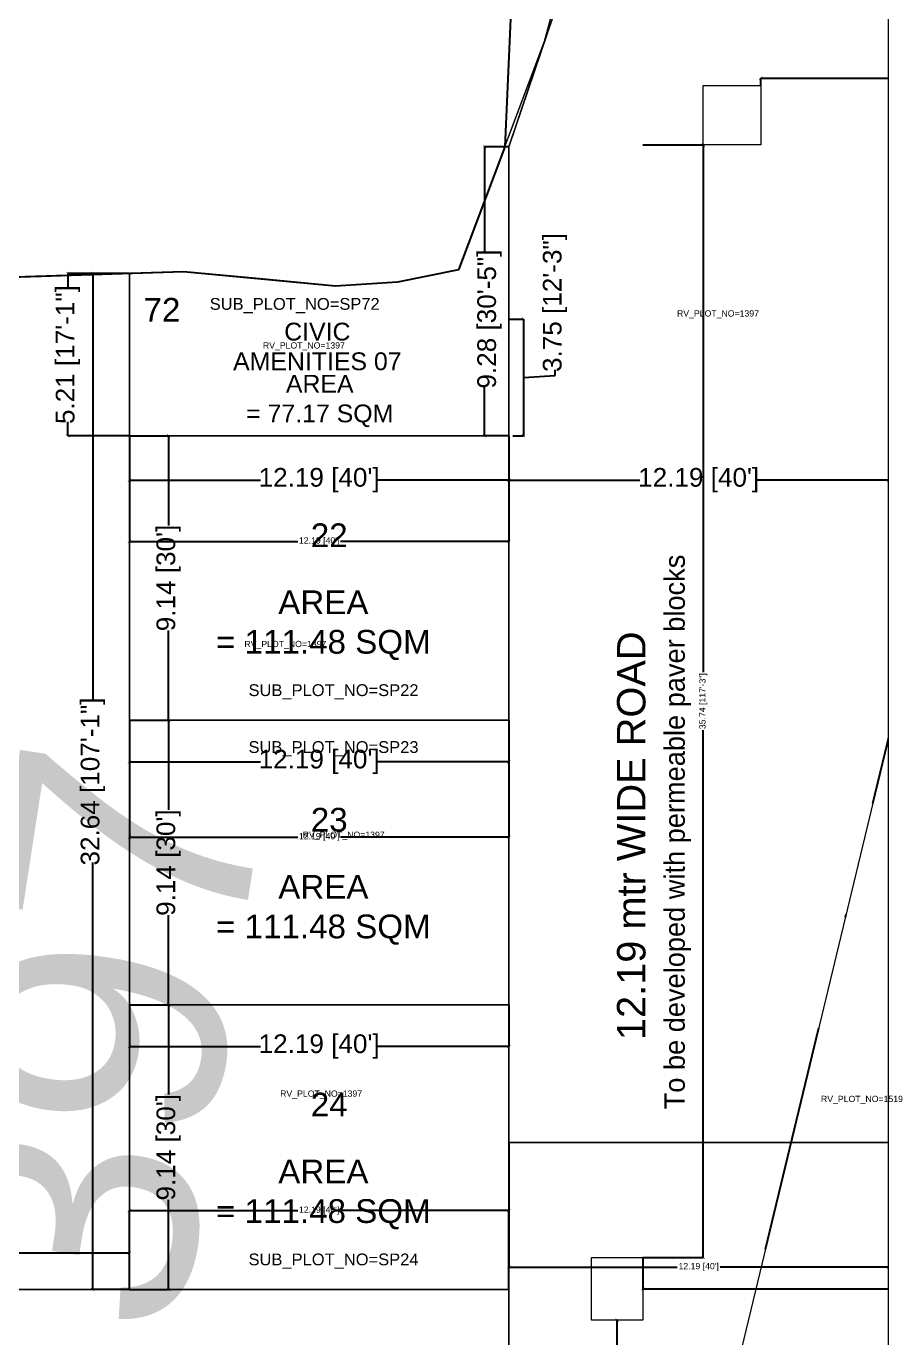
# Model space of a CAD drawing. Header units: metres. Extents: x 205125 to 205418, y -20654 to -20451.
# Drawn here: x 205304.7 to 205332.18, y -20555.09 to -20512.95 of the extents above; entities that cross this region are included whole.
import ezdxf

# ---------------------------------------------------------------- set-up
doc = ezdxf.new("R2010")
doc.units = ezdxf.units.M
doc.header["$MEASUREMENT"] = 0
doc.header["$PDMODE"] = 2
doc.linetypes.add('BORDER2', pattern=[0.875, 0.25, -0.125, 0.25, -0.125, 0, -0.125])
doc.linetypes.add('DASHDOT2', pattern=[0.5, 0.25, -0.125, 0, -0.125])
doc.layers.get('0').update_dxf_attribs({"lineweight": 5})
doc.layers.get('Defpoints').update_dxf_attribs({"lineweight": 5})
for name, color, linetype, lineweight in [('A-0-g', 7, 'Continuous', 5), ('INTERNAL_JUNCTIONS', 7, 'Continuous', 5), ('INTERNAL_ROADS_RESIDENTIAL', 7, 'Continuous', 5), ('LAND_BOUNDARY', 7, 'Continuous', 5), ('Layer1', 7, 'Continuous', 5), ('SUB_PLOT_22', 7, 'Continuous', 5), ('SUB_PLOT_22_RV_PLOT_1', 7, 'Continuous', 5), ('SUB_PLOT_23', 7, 'Continuous', 5), ('SUB_PLOT_23_RV_PLOT_1', 7, 'Continuous', 5), ('SUB_PLOT_24', 7, 'Continuous', 5), ('SUB_PLOT_24_RV_PLOT_1', 7, 'Continuous', 5), ('SUB_PLOT_72', 7, 'Continuous', 5), ('SUB_PLOT_72_RV_PLOT_1', 7, 'Continuous', 5), ('SUB_PLOT_73', 7, 'Continuous', 5), ('SUB_PLOT_73_RV_PLOT_1', 7, 'Continuous', 5), ('SUB_PLOT_78', 7, 'Continuous', 5), ('SUB_PLOT_78_RV_PLOT_1', 7, 'Continuous', 5), ('SUB_PLOT_78_RV_PLOT_2', 7, 'Continuous', 5), ('SUB_PLOT_81', 7, 'Continuous', 5), ('SUB_PLOT_81_RV_PLOT_1', 7, 'Continuous', 5), ('SUB_PLOT_81_RV_PLOT_2', 7, 'Continuous', 5), ('SUB_PLOT_82', 7, 'Continuous', 5), ('SUB_PLOT_82_RV_PLOT_1', 7, 'Continuous', 5)]:
    doc.layers.add(name, color=color, linetype=linetype, lineweight=lineweight)
doc.styles.add('Arial', font='swissl.ttf')
doc.dimstyles.new('meter', dxfattribs={"dimtxt": 0.2, "dimasz": 0.1, "dimexe": 0, "dimexo": 0, "dimgap": 0.09, "dimtad": 0, "dimzin": 0, "dimdsep": 46, "dimtxsty": 'Arial', "dimblk": 'ARCHTICK', "dimcen": 7.09, "dimclrd": 23, "dimclre": 23, "dimclrt": 75, "dimadec": 0, "dimazin": 0, "dimtfac": 1, "dimtofl": 0, "dimtmove": 1, "dimatfit": 3, "dimldrblk": 'OPEN90', "dimfxl": 1, "dimtolj": 1, "dimtzin": 0, "dimarcsym": 0})

# ---------------------------------------------------------------- blocks, each defined once
blk = doc.blocks.new('_ArchTick')
at = {"color": 0, "const_width": 0.15}
blk.add_lwpolyline([(-0.5, -0.5), (0.5, 0.5)], dxfattribs=at)
blk = doc.blocks.new('*D115')
at = {"layer": 'Defpoints', "color": 0, "ltscale": 0.5, "transparency": 16777216}
for p in [(205308.008, -20544.392), (205320.2, -20544.392), (205320.2, -20545.729)]:
    blk.add_point(p, dxfattribs=at)
at = {"layer": 'SUB_PLOT_24', "color": 23, "linetype": 'Continuous', "lineweight": -2, "ltscale": 0.5, "transparency": 16777216}
for p, q in [((205308.008, -20544.392), (205308.008, -20545.729)), ((205320.2, -20544.392), (205320.2, -20545.729)), ((205308.008, -20545.729), (205312.216, -20545.729)), ((205320.2, -20545.729), (205315.993, -20545.729))]:
    blk.add_line(p, q, dxfattribs=at)
at = {"layer": 'SUB_PLOT_24', "color": 23, "lineweight": -2, "ltscale": 0.5, "transparency": 16777216, "xscale": 0.1, "yscale": 0.1, "zscale": 0.1, "rotation": 180}
blk.add_blockref('_ArchTick', (205308.008, -20545.729), dxfattribs=at)
at = {"layer": 'SUB_PLOT_24', "color": 23, "lineweight": -2, "ltscale": 0.5, "transparency": 16777216, "xscale": 0.1, "yscale": 0.1, "zscale": 0.1}
blk.add_blockref('_ArchTick', (205320.2, -20545.729), dxfattribs=at)
at = {"layer": 'SUB_PLOT_24', "color": 75, "ltscale": 0.5, "transparency": 16777216, "insert": (205314.104, -20545.729), "char_height": 0.6, "attachment_point": 5, "style": 'Arial'}
blk.add_mtext("\\A1;12.19 [40']", dxfattribs=at)
blk = doc.blocks.new('_Open90')
at = {"layer": 'A-0-g', "color": 0, "lineweight": -2}
for p, q in [((0, 0), (-1, 0)), ((-0.5, 0.5), (0, 0)), ((0, 0), (-0.5, -0.5))]:
    blk.add_line(p, q, dxfattribs=at)
blk = doc.blocks.new('*D116')
at = {"color": 23, "linetype": 'Continuous', "lineweight": -2, "ltscale": 0.5, "transparency": 16777216}
for p, q in [((205308.008, -20544.392), (205309.27, -20544.392)), ((205309.27, -20544.392), (205309.27, -20547.273)), ((205309.27, -20553.536), (205309.27, -20550.655)), ((205308.008, -20553.536), (205309.27, -20553.536))]:
    blk.add_line(p, q, dxfattribs=at)
at = {"layer": 'Defpoints', "color": 0, "ltscale": 0.5, "transparency": 16777216}
for p in [(205308.008, -20544.392), (205308.008, -20553.536), (205309.27, -20553.536)]:
    blk.add_point(p, dxfattribs=at)
at = {"color": 23, "lineweight": -2, "ltscale": 0.5, "transparency": 16777216, "xscale": 0.1, "yscale": 0.1, "zscale": 0.1}
for p, rotation in [((205309.27, -20544.392), 90), ((205309.27, -20553.536), 270)]:
    blk.add_blockref('_ArchTick', p, dxfattribs=dict(at, rotation=rotation))
at = {"color": 75, "ltscale": 0.5, "transparency": 16777216, "insert": (205309.27, -20548.964), "char_height": 0.6, "attachment_point": 5, "rotation": 90, "style": 'Arial'}
blk.add_mtext("\\A1;9.14 [30']", dxfattribs=at)
blk = doc.blocks.new('*D117')
at = {"layer": 'Defpoints', "color": 0, "ltscale": 0.5, "transparency": 16777216}
for p in [(205308.008, -20535.248), (205320.2, -20535.248), (205320.2, -20536.585)]:
    blk.add_point(p, dxfattribs=at)
at = {"layer": 'SUB_PLOT_23', "color": 23, "linetype": 'Continuous', "lineweight": -2, "ltscale": 0.5, "transparency": 16777216}
for p, q in [((205308.008, -20535.248), (205308.008, -20536.585)), ((205320.2, -20535.248), (205320.2, -20536.585)), ((205308.008, -20536.585), (205312.216, -20536.585)), ((205320.2, -20536.585), (205315.993, -20536.585))]:
    blk.add_line(p, q, dxfattribs=at)
at = {"layer": 'SUB_PLOT_23', "color": 23, "lineweight": -2, "ltscale": 0.5, "transparency": 16777216, "xscale": 0.1, "yscale": 0.1, "zscale": 0.1, "rotation": 180}
blk.add_blockref('_ArchTick', (205308.008, -20536.585), dxfattribs=at)
at = {"layer": 'SUB_PLOT_23', "color": 23, "lineweight": -2, "ltscale": 0.5, "transparency": 16777216, "xscale": 0.1, "yscale": 0.1, "zscale": 0.1}
blk.add_blockref('_ArchTick', (205320.2, -20536.585), dxfattribs=at)
at = {"layer": 'SUB_PLOT_23', "color": 75, "ltscale": 0.5, "transparency": 16777216, "insert": (205314.104, -20536.585), "char_height": 0.6, "attachment_point": 5, "style": 'Arial'}
blk.add_mtext("\\A1;12.19 [40']", dxfattribs=at)
blk = doc.blocks.new('*D118')
at = {"color": 23, "linetype": 'Continuous', "lineweight": -2, "ltscale": 0.5, "transparency": 16777216}
for p, q in [((205308.008, -20535.248), (205309.27, -20535.248)), ((205309.27, -20535.248), (205309.27, -20538.129)), ((205309.27, -20544.392), (205309.27, -20541.511)), ((205308.008, -20544.392), (205309.27, -20544.392))]:
    blk.add_line(p, q, dxfattribs=at)
at = {"layer": 'Defpoints', "color": 0, "ltscale": 0.5, "transparency": 16777216}
for p in [(205308.008, -20535.248), (205308.008, -20544.392), (205309.27, -20544.392)]:
    blk.add_point(p, dxfattribs=at)
at = {"color": 23, "lineweight": -2, "ltscale": 0.5, "transparency": 16777216, "xscale": 0.1, "yscale": 0.1, "zscale": 0.1}
for p, rotation in [((205309.27, -20535.248), 90), ((205309.27, -20544.392), 270)]:
    blk.add_blockref('_ArchTick', p, dxfattribs=dict(at, rotation=rotation))
at = {"color": 75, "ltscale": 0.5, "transparency": 16777216, "insert": (205309.27, -20539.82), "char_height": 0.6, "attachment_point": 5, "rotation": 90, "style": 'Arial'}
blk.add_mtext("\\A1;9.14 [30']", dxfattribs=at)
blk = doc.blocks.new('*D119')
at = {"layer": 'Defpoints', "color": 0, "ltscale": 0.5, "transparency": 16777216}
for p in [(205308.008, -20526.104), (205320.2, -20526.104), (205320.2, -20527.533)]:
    blk.add_point(p, dxfattribs=at)
at = {"layer": 'SUB_PLOT_22', "color": 23, "linetype": 'Continuous', "lineweight": -2, "ltscale": 0.5, "transparency": 16777216}
for p, q in [((205308.008, -20526.104), (205308.008, -20527.533)), ((205320.2, -20526.104), (205320.2, -20527.533)), ((205308.008, -20527.533), (205312.216, -20527.533)), ((205320.2, -20527.533), (205315.993, -20527.533))]:
    blk.add_line(p, q, dxfattribs=at)
at = {"layer": 'SUB_PLOT_22', "color": 23, "lineweight": -2, "ltscale": 0.5, "transparency": 16777216, "xscale": 0.1, "yscale": 0.1, "zscale": 0.1, "rotation": 180}
blk.add_blockref('_ArchTick', (205308.008, -20527.533), dxfattribs=at)
at = {"layer": 'SUB_PLOT_22', "color": 23, "lineweight": -2, "ltscale": 0.5, "transparency": 16777216, "xscale": 0.1, "yscale": 0.1, "zscale": 0.1}
blk.add_blockref('_ArchTick', (205320.2, -20527.533), dxfattribs=at)
at = {"layer": 'SUB_PLOT_22', "color": 75, "ltscale": 0.5, "transparency": 16777216, "insert": (205314.104, -20527.533), "char_height": 0.6, "attachment_point": 5, "style": 'Arial'}
blk.add_mtext("\\A1;12.19 [40']", dxfattribs=at)
blk = doc.blocks.new('*D120')
at = {"color": 23, "linetype": 'Continuous', "lineweight": -2, "ltscale": 0.5, "transparency": 16777216}
for p, q in [((205308.008, -20526.104), (205309.27, -20526.104)), ((205309.27, -20526.104), (205309.27, -20528.985)), ((205309.27, -20535.248), (205309.27, -20532.367)), ((205308.008, -20535.248), (205309.27, -20535.248))]:
    blk.add_line(p, q, dxfattribs=at)
at = {"layer": 'Defpoints', "color": 0, "ltscale": 0.5, "transparency": 16777216}
for p in [(205308.008, -20526.104), (205308.008, -20535.248), (205309.27, -20535.248)]:
    blk.add_point(p, dxfattribs=at)
at = {"color": 23, "lineweight": -2, "ltscale": 0.5, "transparency": 16777216, "xscale": 0.1, "yscale": 0.1, "zscale": 0.1}
for p, rotation in [((205309.27, -20526.104), 90), ((205309.27, -20535.248), 270)]:
    blk.add_blockref('_ArchTick', p, dxfattribs=dict(at, rotation=rotation))
at = {"color": 75, "ltscale": 0.5, "transparency": 16777216, "insert": (205309.27, -20530.676), "char_height": 0.6, "attachment_point": 5, "rotation": 90, "style": 'Arial'}
blk.add_mtext("\\A1;9.14 [30']", dxfattribs=at)
blk = doc.blocks.new('*D138')
at = {"color": 23, "linetype": 'Continuous', "lineweight": -2, "ltscale": 0.5, "transparency": 16777216}
for p, q in [((205274.48, -20553.536), (205274.48, -20552.366)), ((205274.48, -20552.366), (205289.11, -20552.366)), ((205308.008, -20552.366), (205293.379, -20552.366)), ((205308.008, -20553.536), (205308.008, -20552.366))]:
    blk.add_line(p, q, dxfattribs=at)
at = {"layer": 'Defpoints', "color": 0, "ltscale": 0.5, "transparency": 16777216}
for p in [(205308.008, -20552.366), (205274.48, -20553.536), (205308.008, -20553.536)]:
    blk.add_point(p, dxfattribs=at)
at = {"color": 23, "lineweight": -2, "ltscale": 0.5, "transparency": 16777216, "xscale": 0.1, "yscale": 0.1, "zscale": 0.1, "rotation": 180}
blk.add_blockref('_ArchTick', (205274.48, -20552.366), dxfattribs=at)
at = {"color": 23, "lineweight": -2, "ltscale": 0.5, "transparency": 16777216, "xscale": 0.1, "yscale": 0.1, "zscale": 0.1}
blk.add_blockref('_ArchTick', (205308.008, -20552.366), dxfattribs=at)
at = {"color": 75, "ltscale": 0.5, "transparency": 16777216, "insert": (205291.244, -20552.366), "char_height": 0.6, "attachment_point": 5, "style": 'Arial'}
blk.add_mtext("\\A1;33.53 [110']", dxfattribs=at)
blk = doc.blocks.new('*D139')
at = {"color": 23, "linetype": 'Continuous', "lineweight": -2, "ltscale": 0.5, "transparency": 16777216}
for p, q in [((205308.008, -20520.893), (205306.836, -20520.893)), ((205306.836, -20520.893), (205306.836, -20534.61)), ((205306.836, -20553.536), (205306.836, -20539.82)), ((205308.008, -20553.536), (205306.836, -20553.536))]:
    blk.add_line(p, q, dxfattribs=at)
at = {"layer": 'Defpoints', "color": 0, "ltscale": 0.5, "transparency": 16777216}
for p in [(205306.836, -20520.893), (205308.008, -20520.893), (205308.008, -20553.536)]:
    blk.add_point(p, dxfattribs=at)
at = {"color": 23, "lineweight": -2, "ltscale": 0.5, "transparency": 16777216, "xscale": 0.1, "yscale": 0.1, "zscale": 0.1}
for p, rotation in [((205306.836, -20520.893), 90), ((205306.836, -20553.536), 270)]:
    blk.add_blockref('_ArchTick', p, dxfattribs=dict(at, rotation=rotation))
at = {"color": 75, "ltscale": 0.5, "transparency": 16777216, "insert": (205306.836, -20537.215), "char_height": 0.6, "attachment_point": 5, "rotation": 90, "style": 'Arial'}
blk.add_mtext('\\A1;32.64 [107\'-1"]', dxfattribs=at)
blk = doc.blocks.new('*D141')
at = {"layer": 'Defpoints', "color": 0, "ltscale": 0.5, "transparency": 16777216}
for p in [(205308.008, -20520.893), (205306.035, -20526.104), (205308.008, -20526.104)]:
    blk.add_point(p, dxfattribs=at)
at = {"layer": 'SUB_PLOT_72', "color": 23, "linetype": 'Continuous', "lineweight": -2, "ltscale": 0.5, "transparency": 16777216}
for p, q in [((205308.008, -20520.893), (205306.035, -20520.893)), ((205306.035, -20520.893), (205306.035, -20521.339)), ((205306.035, -20526.104), (205306.035, -20525.659)), ((205308.008, -20526.104), (205306.035, -20526.104))]:
    blk.add_line(p, q, dxfattribs=at)
at = {"layer": 'SUB_PLOT_72', "color": 23, "lineweight": -2, "ltscale": 0.5, "transparency": 16777216, "xscale": 0.1, "yscale": 0.1, "zscale": 0.1}
for p, rotation in [((205306.035, -20520.893), 90), ((205306.035, -20526.104), 270)]:
    blk.add_blockref('_ArchTick', p, dxfattribs=dict(at, rotation=rotation))
at = {"layer": 'SUB_PLOT_72', "color": 75, "ltscale": 0.5, "transparency": 16777216, "insert": (205306.035, -20523.499), "char_height": 0.6, "attachment_point": 5, "rotation": 90, "style": 'Arial'}
blk.add_mtext('\\A1;5.21 [17\'-1"]', dxfattribs=at)
blk = doc.blocks.new('*D142')
at = {"color": 23, "linetype": 'Continuous', "lineweight": -2, "ltscale": 0.5, "transparency": 16777216}
for p, q in [((205320.2, -20516.829), (205319.418, -20516.829)), ((205319.418, -20516.829), (205319.418, -20520.197)), ((205319.418, -20526.104), (205319.418, -20524.52)), ((205320.2, -20526.104), (205319.418, -20526.104))]:
    blk.add_line(p, q, dxfattribs=at)
at = {"layer": 'Defpoints', "color": 0, "ltscale": 0.5, "transparency": 16777216}
for p in [(205320.2, -20516.829), (205319.418, -20526.104), (205320.2, -20526.104)]:
    blk.add_point(p, dxfattribs=at)
at = {"color": 23, "lineweight": -2, "ltscale": 0.5, "transparency": 16777216, "xscale": 0.1, "yscale": 0.1, "zscale": 0.1}
for p, rotation in [((205319.418, -20516.829), 90), ((205319.418, -20526.104), 270)]:
    blk.add_blockref('_ArchTick', p, dxfattribs=dict(at, rotation=rotation))
at = {"color": 75, "ltscale": 0.5, "transparency": 16777216, "insert": (205319.575, -20522.359), "char_height": 0.6, "attachment_point": 5, "rotation": 90, "style": 'Arial'}
blk.add_mtext('\\A1;9.28 [30\'-5"]', dxfattribs=at)
blk = doc.blocks.new('*D143')
at = {"color": 23, "linetype": 'Continuous', "lineweight": -2, "ltscale": 0.5, "transparency": 16777216}
for p, q in [((205332.39, -20526.071), (205332.39, -20527.533)), ((205320.2, -20526.773), (205320.2, -20527.533)), ((205320.2, -20527.533), (205324.407, -20527.533)), ((205332.39, -20527.533), (205328.184, -20527.533))]:
    blk.add_line(p, q, dxfattribs=at)
at = {"layer": 'Defpoints', "color": 0, "ltscale": 0.5, "transparency": 16777216}
for p in [(205332.39, -20526.071), (205320.2, -20526.773), (205320.2, -20527.533)]:
    blk.add_point(p, dxfattribs=at)
at = {"color": 23, "lineweight": -2, "ltscale": 0.5, "transparency": 16777216, "xscale": 0.1, "yscale": 0.1, "zscale": 0.1, "rotation": 180}
blk.add_blockref('_ArchTick', (205320.2, -20527.533), dxfattribs=at)
at = {"color": 23, "lineweight": -2, "ltscale": 0.5, "transparency": 16777216, "xscale": 0.1, "yscale": 0.1, "zscale": 0.1}
blk.add_blockref('_ArchTick', (205332.39, -20527.533), dxfattribs=at)
at = {"color": 75, "ltscale": 0.5, "transparency": 16777216, "insert": (205326.295, -20527.533), "char_height": 0.6, "attachment_point": 5, "style": 'Arial'}
blk.add_mtext("\\A1;12.19 [40']", dxfattribs=at)
blk = doc.blocks.new('*D148')
at = {"color": 23, "linetype": 'Continuous', "lineweight": -2, "ltscale": 0.5, "transparency": 16777216}
for p, q in [((205320.2, -20522.358), (205320.666, -20522.358)), ((205320.666, -20522.358), (205320.666, -20526.104)), ((205320.666, -20524.231), (205321.68, -20524.168)), ((205321.68, -20524.168), (205321.68, -20523.988)), ((205320.321, -20526.104), (205320.666, -20526.104))]:
    blk.add_line(p, q, dxfattribs=at)
at = {"layer": 'Defpoints', "color": 0, "ltscale": 0.5, "transparency": 16777216}
for p in [(205320.2, -20522.358), (205320.321, -20526.104), (205320.666, -20526.104)]:
    blk.add_point(p, dxfattribs=at)
at = {"color": 23, "lineweight": -2, "ltscale": 0.5, "transparency": 16777216, "xscale": 0.1, "yscale": 0.1, "zscale": 0.1}
for p, rotation in [((205320.666, -20522.358), 90), ((205320.666, -20526.104), 270)]:
    blk.add_blockref('_ArchTick', p, dxfattribs=dict(at, rotation=rotation))
at = {"color": 75, "ltscale": 0.5, "transparency": 16777216, "insert": (205321.68, -20521.826), "char_height": 0.6, "attachment_point": 5, "rotation": 90, "style": 'Arial'}
blk.add_mtext('\\A1;3.75 [12\'-3"]', dxfattribs=at)
blk = doc.blocks.new('sdfd')
at = {"color": 241, "linetype": 'BORDER2', "lineweight": 25, "ltscale": 2}
for points in [[(205535.5556, -20583.358), (205534.5953, -20583.1485), (205534.1252, -20583.2001), (205533.8429, -20583.1408), (205533.7962, -20583.0127), (205533.7665, -20582.8792), (205533.7567, -20582.7121), (205533.7469, -20582.545), (205533.7124, -20582.3617), (205533.6826, -20582.2034), (205533.6623, -20582.0957), (205533.5765, -20581.6395), (205533.5312, -20581.3992), (205533.4848, -20580.8826), (205533.5334, -20580.3599), (205533.5777, -20579.7372), (205533.6233, -20579.2944), (205533.616, -20579.1385), (205533.6168, -20579.1154), (205533.6169, -20579.1033), (205533.6162, -20579.0838), (205533.612, -20579.0416), (205533.6045, -20578.8955), (205533.5519, -20578.0907)], [(205528.2898, -20583.7799), (205529.3222, -20583.9269), (205535.7006, -20584.4583)]]:
    blk.add_lwpolyline(points, dxfattribs=at)
at = {"linetype": 'BORDER2', "lineweight": 25, "ltscale": 500, "insert": (205531.8464, -20582.3504), "char_height": 0.54475, "width": 8.462144, "attachment_point": 2, "style": 'Arial'}
blk.add_mtext('1397', dxfattribs=at)
blk = doc.blocks.new('*D206')
at = {"layer": 'Defpoints', "color": 0, "ltscale": 0.5, "transparency": 16777216}
for p in [(205320.2, -20551), (205308.008, -20553.536), (205320.2, -20553.536)]:
    blk.add_point(p, dxfattribs=at)
at = {"layer": 'SUB_PLOT_24', "color": 23, "lineweight": -2, "ltscale": 0.5, "transparency": 16777216}
for p, q in [((205308.008, -20553.536), (205308.008, -20551)), ((205308.008, -20551), (205313.415, -20551)), ((205320.2, -20551), (205314.794, -20551)), ((205320.2, -20553.536), (205320.2, -20551))]:
    blk.add_line(p, q, dxfattribs=at)
at = {"layer": 'SUB_PLOT_24', "color": 23, "lineweight": -2, "ltscale": 0.5, "transparency": 16777216, "xscale": 0.1, "yscale": 0.1, "zscale": 0.1, "rotation": 180}
blk.add_blockref('_ArchTick', (205308.008, -20551), dxfattribs=at)
at = {"layer": 'SUB_PLOT_24', "color": 23, "lineweight": -2, "ltscale": 0.5, "transparency": 16777216, "xscale": 0.1, "yscale": 0.1, "zscale": 0.1}
blk.add_blockref('_ArchTick', (205320.2, -20551), dxfattribs=at)
at = {"layer": 'SUB_PLOT_24', "color": 75, "ltscale": 0.5, "transparency": 16777216, "insert": (205314.104, -20551), "char_height": 0.2, "attachment_point": 5, "style": 'Arial'}
blk.add_mtext("\\A1;12.19 [40']", dxfattribs=at)
blk = doc.blocks.new('*D207')
at = {"layer": 'Defpoints', "color": 0, "ltscale": 0.5, "transparency": 16777216}
for p in [(205308.008, -20535.248), (205320.2, -20535.248), (205320.2, -20539)]:
    blk.add_point(p, dxfattribs=at)
at = {"layer": 'SUB_PLOT_23_RV_PLOT_1', "color": 23, "lineweight": -2, "ltscale": 0.5, "transparency": 16777216}
for p, q in [((205308.008, -20535.248), (205308.008, -20539)), ((205320.2, -20535.248), (205320.2, -20539)), ((205308.008, -20539), (205313.415, -20539)), ((205320.2, -20539), (205314.794, -20539))]:
    blk.add_line(p, q, dxfattribs=at)
at = {"layer": 'SUB_PLOT_23_RV_PLOT_1', "color": 23, "lineweight": -2, "ltscale": 0.5, "transparency": 16777216, "xscale": 0.1, "yscale": 0.1, "zscale": 0.1, "rotation": 180}
blk.add_blockref('_ArchTick', (205308.008, -20539), dxfattribs=at)
at = {"layer": 'SUB_PLOT_23_RV_PLOT_1', "color": 23, "lineweight": -2, "ltscale": 0.5, "transparency": 16777216, "xscale": 0.1, "yscale": 0.1, "zscale": 0.1}
blk.add_blockref('_ArchTick', (205320.2, -20539), dxfattribs=at)
at = {"layer": 'SUB_PLOT_23_RV_PLOT_1', "color": 75, "ltscale": 0.5, "transparency": 16777216, "insert": (205314.104, -20539), "char_height": 0.2, "attachment_point": 5, "style": 'Arial'}
blk.add_mtext("\\A1;12.19 [40']", dxfattribs=at)
blk = doc.blocks.new('*D208')
at = {"layer": 'Defpoints', "color": 0, "ltscale": 0.5, "transparency": 16777216}
for p in [(205308.008, -20526.104), (205320.2, -20526.104), (205320.2, -20529.5)]:
    blk.add_point(p, dxfattribs=at)
at = {"layer": 'SUB_PLOT_22_RV_PLOT_1', "color": 23, "lineweight": -2, "ltscale": 0.5, "transparency": 16777216}
for p, q in [((205308.008, -20526.104), (205308.008, -20529.5)), ((205320.2, -20526.104), (205320.2, -20529.5)), ((205308.008, -20529.5), (205313.415, -20529.5)), ((205320.2, -20529.5), (205314.794, -20529.5))]:
    blk.add_line(p, q, dxfattribs=at)
at = {"layer": 'SUB_PLOT_22_RV_PLOT_1', "color": 23, "lineweight": -2, "ltscale": 0.5, "transparency": 16777216, "xscale": 0.1, "yscale": 0.1, "zscale": 0.1, "rotation": 180}
blk.add_blockref('_ArchTick', (205308.008, -20529.5), dxfattribs=at)
at = {"layer": 'SUB_PLOT_22_RV_PLOT_1', "color": 23, "lineweight": -2, "ltscale": 0.5, "transparency": 16777216, "xscale": 0.1, "yscale": 0.1, "zscale": 0.1}
blk.add_blockref('_ArchTick', (205320.2, -20529.5), dxfattribs=at)
at = {"layer": 'SUB_PLOT_22_RV_PLOT_1', "color": 75, "ltscale": 0.5, "transparency": 16777216, "insert": (205314.104, -20529.5), "char_height": 0.2, "attachment_point": 5, "style": 'Arial'}
blk.add_mtext("\\A1;12.19 [40']", dxfattribs=at)
blk = doc.blocks.new('*D235')
at = {"layer": 'Defpoints', "color": 0, "ltscale": 0.5, "transparency": 16777216}
for p in [(205323.671, -20554.522), (205323.676, -20554.522), (205323.676, -20557.992)]:
    blk.add_point(p, dxfattribs=at)
at = {"layer": 'INTERNAL_ROADS_RESIDENTIAL', "color": 23, "lineweight": -2, "ltscale": 0.5, "transparency": 16777216}
for p, q in [((205323.676, -20554.522), (205323.671, -20554.522)), ((205323.671, -20554.522), (205323.671, -20555.476)), ((205323.671, -20557.992), (205323.671, -20557.037)), ((205323.676, -20557.992), (205323.671, -20557.992))]:
    blk.add_line(p, q, dxfattribs=at)
at = {"layer": 'INTERNAL_ROADS_RESIDENTIAL', "color": 23, "lineweight": -2, "ltscale": 0.5, "transparency": 16777216, "xscale": 0.1, "yscale": 0.1, "zscale": 0.1}
for p, rotation in [((205323.671, -20554.522), 90), ((205323.671, -20557.992), 270)]:
    blk.add_blockref('_ArchTick', p, dxfattribs=dict(at, rotation=rotation))
at = {"layer": 'INTERNAL_ROADS_RESIDENTIAL', "color": 75, "ltscale": 0.5, "transparency": 16777216, "insert": (205323.671, -20556.257), "char_height": 0.2, "attachment_point": 5, "rotation": 90, "style": 'Arial'}
blk.add_mtext('\\A1;3.47 [11\'-5"]', dxfattribs=at)
blk = doc.blocks.new('*D236')
at = {"layer": 'Defpoints', "color": 0, "ltscale": 0.5, "transparency": 16777216}
for p in [(205324.502, -20552.503), (205370.07, -20553.115), (205324.502, -20553.512)]:
    blk.add_point(p, dxfattribs=at)
at = {"layer": 'INTERNAL_ROADS_RESIDENTIAL', "color": 23, "lineweight": -2, "ltscale": 0.5, "transparency": 16777216}
for p, q in [((205324.502, -20552.503), (205324.502, -20553.512)), ((205370.07, -20553.115), (205370.07, -20553.512)), ((205324.502, -20553.512), (205346.358, -20553.512)), ((205370.07, -20553.512), (205348.214, -20553.512))]:
    blk.add_line(p, q, dxfattribs=at)
at = {"layer": 'INTERNAL_ROADS_RESIDENTIAL', "color": 23, "lineweight": -2, "ltscale": 0.5, "transparency": 16777216, "xscale": 0.1, "yscale": 0.1, "zscale": 0.1, "rotation": 180}
blk.add_blockref('_ArchTick', (205324.502, -20553.512), dxfattribs=at)
at = {"layer": 'INTERNAL_ROADS_RESIDENTIAL', "color": 23, "lineweight": -2, "ltscale": 0.5, "transparency": 16777216, "xscale": 0.1, "yscale": 0.1, "zscale": 0.1}
blk.add_blockref('_ArchTick', (205370.07, -20553.512), dxfattribs=at)
at = {"layer": 'INTERNAL_ROADS_RESIDENTIAL', "color": 75, "ltscale": 0.5, "transparency": 16777216, "insert": (205347.286, -20553.512), "char_height": 0.2, "attachment_point": 5, "style": 'Arial'}
blk.add_mtext('\\A1;45.57 [149\'-6"]', dxfattribs=at)
blk = doc.blocks.new('*D239')
at = {"layer": 'Defpoints', "color": 0, "ltscale": 0.5, "transparency": 16777216}
for p in [(205324.502, -20516.764), (205326.444, -20516.764), (205324.502, -20552.503)]:
    blk.add_point(p, dxfattribs=at)
at = {"layer": 'INTERNAL_ROADS_RESIDENTIAL', "color": 23, "lineweight": -2, "ltscale": 0.5, "transparency": 16777216}
for p, q in [((205324.502, -20516.764), (205326.444, -20516.764)), ((205326.444, -20516.764), (205326.444, -20533.705)), ((205326.444, -20552.503), (205326.444, -20535.562)), ((205324.502, -20552.503), (205326.444, -20552.503))]:
    blk.add_line(p, q, dxfattribs=at)
at = {"layer": 'INTERNAL_ROADS_RESIDENTIAL', "color": 23, "lineweight": -2, "ltscale": 0.5, "transparency": 16777216, "xscale": 0.1, "yscale": 0.1, "zscale": 0.1}
for p, rotation in [((205326.444, -20516.764), 90), ((205326.444, -20552.503), 270)]:
    blk.add_blockref('_ArchTick', p, dxfattribs=dict(at, rotation=rotation))
at = {"layer": 'INTERNAL_ROADS_RESIDENTIAL', "color": 75, "ltscale": 0.5, "transparency": 16777216, "insert": (205326.444, -20534.633), "char_height": 0.2, "attachment_point": 5, "rotation": 90, "style": 'Arial'}
blk.add_mtext('\\A1;35.74 [117\'-3"]', dxfattribs=at)
blk = doc.blocks.new('*D240')
at = {"layer": 'Defpoints', "color": 0, "ltscale": 0.5, "transparency": 16777216}
for p in [(205328.291, -20514.856), (205363.868, -20514.619), (205363.868, -20514.619)]:
    blk.add_point(p, dxfattribs=at)
at = {"layer": 'INTERNAL_ROADS_RESIDENTIAL', "color": 23, "lineweight": -2, "ltscale": 0.5, "transparency": 16777216}
for p, q in [((205328.291, -20514.856), (205328.291, -20514.619)), ((205328.291, -20514.619), (205345.151, -20514.619)), ((205363.868, -20514.619), (205347.008, -20514.619))]:
    blk.add_line(p, q, dxfattribs=at)
at = {"layer": 'INTERNAL_ROADS_RESIDENTIAL', "color": 23, "lineweight": -2, "ltscale": 0.5, "transparency": 16777216, "xscale": 0.1, "yscale": 0.1, "zscale": 0.1, "rotation": 180}
blk.add_blockref('_ArchTick', (205328.291, -20514.619), dxfattribs=at)
at = {"layer": 'INTERNAL_ROADS_RESIDENTIAL', "color": 23, "lineweight": -2, "ltscale": 0.5, "transparency": 16777216, "xscale": 0.1, "yscale": 0.1, "zscale": 0.1}
blk.add_blockref('_ArchTick', (205363.868, -20514.619), dxfattribs=at)
at = {"layer": 'INTERNAL_ROADS_RESIDENTIAL', "color": 75, "ltscale": 0.5, "transparency": 16777216, "insert": (205346.08, -20514.619), "char_height": 0.2, "attachment_point": 5, "style": 'Arial'}
blk.add_mtext('\\A1;35.58 [116\'-9"]', dxfattribs=at)
blk = doc.blocks.new('*D247')
at = {"layer": 'Defpoints', "color": 0, "ltscale": 0.5, "transparency": 16777216}
for p in [(205320.2, -20548.81), (205332.39, -20548.81), (205320.2, -20552.813)]:
    blk.add_point(p, dxfattribs=at)
at = {"layer": 'SUB_PLOT_81', "color": 23, "lineweight": -2, "ltscale": 0.5, "transparency": 16777216}
for p, q in [((205320.2, -20548.81), (205320.2, -20552.813)), ((205332.39, -20548.81), (205332.39, -20552.813)), ((205320.2, -20552.813), (205325.606, -20552.813)), ((205332.39, -20552.813), (205326.985, -20552.813))]:
    blk.add_line(p, q, dxfattribs=at)
at = {"layer": 'SUB_PLOT_81', "color": 23, "lineweight": -2, "ltscale": 0.5, "transparency": 16777216, "xscale": 0.1, "yscale": 0.1, "zscale": 0.1, "rotation": 180}
blk.add_blockref('_ArchTick', (205320.2, -20552.813), dxfattribs=at)
at = {"layer": 'SUB_PLOT_81', "color": 23, "lineweight": -2, "ltscale": 0.5, "transparency": 16777216, "xscale": 0.1, "yscale": 0.1, "zscale": 0.1}
blk.add_blockref('_ArchTick', (205332.39, -20552.813), dxfattribs=at)
at = {"layer": 'SUB_PLOT_81', "color": 75, "ltscale": 0.5, "transparency": 16777216, "insert": (205326.295, -20552.813), "char_height": 0.2, "attachment_point": 5, "style": 'Arial'}
blk.add_mtext("\\A1;12.19 [40']", dxfattribs=at)

msp = doc.modelspace()

# ---------------------------------------------------------------- linework, layer by layer
for p, q in [((205322.755, -20509.257), (205320.2, -20516.829)), ((205320.2, -20516.829), (205320.2, -20553.536)), ((205308.008, -20553.536), (205308.008, -20520.893)), ((205308.008, -20526.104), (205320.2, -20526.104)), ((205308.008, -20535.248), (205320.2, -20535.248)), ((205308.008, -20544.392), (205320.2, -20544.392)), ((205228.76, -20553.536), (205320.2, -20553.536))]:
    msp.add_line(p, q)
at = {"linetype": 'DASHDOT2', "ltscale": 0.5}
msp.add_line((205308.008, -20520.893), (205308.008, -20520.868), dxfattribs=at)
at = {"layer": 'INTERNAL_JUNCTIONS', "color": 1, "ltscale": 0.5}
for points in [[(205326.444, -20514.856), (205328.291, -20514.856), (205328.291, -20516.764), (205326.444, -20516.764)], [(205322.849, -20552.503), (205324.502, -20552.503), (205324.502, -20554.522), (205322.849, -20554.522)]]:
    msp.add_lwpolyline(points, close=True, dxfattribs=at)
at = {"layer": 'LAND_BOUNDARY', "color": 7, "ltscale": 2}
msp.add_lwpolyline([(205285.127, -20520.913), (205292.7, -20521.395), (205309.75, -20520.836), (205314.626, -20521.298), (205316.622, -20521.167), (205318.578, -20520.778), (205321.365, -20513.383), (205323.251, -20506.344), (205324.637, -20502.046), (205325.5, -20498.098), (205325.543, -20496.497), (205333.474, -20496.321)], dxfattribs=at)
at = {"layer": 'SUB_PLOT_22', "color": 6, "ltscale": 0.5}
msp.add_lwpolyline([(205320.2, -20526.104), (205308.008, -20526.104), (205308.008, -20535.248), (205320.2, -20535.248)], close=True, dxfattribs=at)
at = {"layer": 'SUB_PLOT_22_RV_PLOT_1', "color": 1, "ltscale": 0.5}
msp.add_lwpolyline([(205308.008, -20526.104), (205320.2, -20526.104), (205320.2, -20535.248), (205308.008, -20535.248)], close=True, dxfattribs=at)
at = {"layer": 'SUB_PLOT_23', "color": 6, "ltscale": 0.5}
msp.add_lwpolyline([(205320.2, -20544.392), (205308.008, -20544.392), (205308.008, -20535.248), (205320.2, -20535.248)], close=True, dxfattribs=at)
at = {"layer": 'SUB_PLOT_23_RV_PLOT_1', "color": 1, "ltscale": 0.5}
msp.add_lwpolyline([(205308.008, -20535.248), (205320.2, -20535.248), (205320.2, -20544.392), (205308.008, -20544.392)], close=True, dxfattribs=at)
at = {"layer": 'SUB_PLOT_24', "color": 6, "ltscale": 0.5}
msp.add_lwpolyline([(205320.2, -20544.392), (205308.008, -20544.392), (205308.008, -20553.536), (205320.2, -20553.536)], close=True, dxfattribs=at)
at = {"layer": 'SUB_PLOT_24_RV_PLOT_1', "color": 1, "ltscale": 0.5}
msp.add_lwpolyline([(205320.2, -20544.392), (205308.008, -20544.392), (205308.008, -20553.536), (205320.2, -20553.536)], close=True, dxfattribs=at)
at = {"layer": 'SUB_PLOT_72', "color": 3, "ltscale": 0.5}
msp.add_lwpolyline([(205308.008, -20526.104), (205308.008, -20520.893), (205309.75, -20520.836), (205314.626, -20521.298), (205316.622, -20521.167), (205318.578, -20520.778), (205321.347, -20513.43), (205320.2, -20516.829), (205320.2, -20526.104)], close=True, dxfattribs=at)
at = {"layer": 'SUB_PLOT_72_RV_PLOT_1', "color": 1, "ltscale": 0.5}
msp.add_lwpolyline([(205308.008, -20526.104), (205308.008, -20520.893), (205309.75, -20520.836), (205314.626, -20521.298), (205316.622, -20521.167), (205318.578, -20520.778), (205321.347, -20513.43), (205320.2, -20516.829), (205320.2, -20526.104)], close=True, dxfattribs=at)
at = {"layer": 'SUB_PLOT_73', "color": 2, "ltscale": 0.5}
msp.add_lwpolyline([(205285.127, -20520.913), (205292.7, -20521.395), (205308.008, -20520.893), (205308.008, -20520.893), (205308.008, -20553.536), (205274.48, -20553.536)], dxfattribs=at)
at = {"layer": 'SUB_PLOT_73_RV_PLOT_1', "color": 10, "ltscale": 0.5}
msp.add_lwpolyline([(205285.127, -20520.913), (205292.7, -20521.395), (205308.008, -20520.893), (205308.008, -20520.893), (205308.008, -20553.536), (205274.48, -20553.536)], dxfattribs=at)
at = {"layer": 'SUB_PLOT_78', "color": 1, "ltscale": 0.5}
msp.add_lwpolyline([(205332.39, -20509.186), (205322.489, -20509.186), (205321.347, -20513.43), (205320.2, -20516.829), (205320.2, -20548.81), (205332.394, -20548.81)], close=True, dxfattribs=at)
at = {"layer": 'SUB_PLOT_78_RV_PLOT_1', "color": 1, "ltscale": 0.5}
msp.add_lwpolyline([(205332.39, -20509.186), (205332.393, -20535.82), (205329.265, -20548.81), (205320.2, -20548.81), (205320.2, -20516.829), (205321.347, -20513.43), (205322.489, -20509.186)], close=True, dxfattribs=at)
at = {"layer": 'SUB_PLOT_78_RV_PLOT_2', "color": 1, "ltscale": 0.5}
msp.add_lwpolyline([(205329.265, -20548.81), (205332.394, -20548.81), (205332.393, -20535.82)], close=True, dxfattribs=at)
at = {"layer": 'SUB_PLOT_81', "color": 1, "ltscale": 0.5}
msp.add_lwpolyline([(205320.2, -20582.355), (205332.39, -20582.355), (205332.39, -20548.81), (205320.2, -20548.81)], close=True, dxfattribs=at)
at = {"layer": 'SUB_PLOT_81_RV_PLOT_1', "color": 1, "ltscale": 0.5}
msp.add_lwpolyline([(205320.2, -20582.355), (205320.2, -20548.81), (205329.265, -20548.81), (205321.186, -20582.355)], close=True, dxfattribs=at)
at = {"layer": 'SUB_PLOT_81_RV_PLOT_2', "color": 1, "ltscale": 0.5}
msp.add_lwpolyline([(205321.186, -20582.355), (205332.39, -20582.355), (205332.39, -20548.81), (205329.265, -20548.81)], close=True, dxfattribs=at)
at = {"layer": 'SUB_PLOT_82', "color": 1, "ltscale": 0.5}
msp.add_lwpolyline([(205295.816, -20562.68), (205320.2, -20562.68), (205320.2, -20553.536), (205295.816, -20553.536)], close=True, dxfattribs=at)
at = {"layer": 'SUB_PLOT_82_RV_PLOT_1', "color": 1, "ltscale": 0.5}
msp.add_lwpolyline([(205295.816, -20562.68), (205320.2, -20562.68), (205320.2, -20553.536), (205295.816, -20553.536)], close=True, dxfattribs=at)

# ---------------------------------------------------------------- block references
at = {"layer": 'Layer1', "color": 3, "xscale": 14.63079577654657, "yscale": 14.63079577654657, "zscale": 14.63079577654657, "rotation": 81.22160212606701}
msp.add_blockref('sdfd', (-551228.378, -2946459.856), dxfattribs=at)

# ---------------------------------------------------------------- texts
at = {"linetype": 'ByBlock', "attachment_point": 5, "style": 'Arial'}
for s, insert, char_height, width in [('72', (205309.054, -20522.061), 0.762, 2.07962), ('{\\H2x;CIVIC AMENITIES 07}', (205314.046, -20523.242), 0.28575, 5.83798), ('AREA \\P= 77.17 SQM  ', (205314.123, -20524.991), 0.5715, 6.72944), ('22', (205314.428, -20529.304), 0.762, 2.07962), ('AREA \\P= 111.48 SQM ', (205314.24, -20532.196), 0.762, 8.97258), ('23', (205314.428, -20538.448), 0.762, 2.07962), ('AREA \\P= 111.48 SQM ', (205314.24, -20541.34), 0.762, 8.97258), ('24', (205314.428, -20547.592), 0.762, 2.07962), ('AREA \\P= 111.48 SQM ', (205314.24, -20550.484), 0.762, 8.97258)]:
    msp.add_mtext(s, dxfattribs=dict(at, insert=insert, char_height=char_height, width=width))
at = {"linetype": 'ByBlock', "insert": (205324.859, -20538.958), "char_height": 0.9144, "width": 31.60329, "attachment_point": 5, "rotation": 90, "style": 'Arial'}
msp.add_mtext('12.19 mtr WIDE ROAD\\P{\\fCentury Gothic|b0|i0|c0|p34;\\H0.71431x; To be developed with permeable paver blocks}', dxfattribs=at)
at = {"layer": 'SUB_PLOT_22', "color": 6, "ltscale": 0.5, "insert": (205311.836, -20534.579), "char_height": 0.3791, "attachment_point": 7, "style": 'Arial'}
msp.add_mtext_dynamic_manual_height_columns('SUB_PLOT_NO=SP22', width=5.65873, gutter_width=1, heights=[0], dxfattribs=at)
at = {"layer": 'SUB_PLOT_22_RV_PLOT_1', "color": 1, "ltscale": 0.5, "insert": (205311.703, -20532.696), "char_height": 0.2, "attachment_point": 1, "style": 'Arial'}
msp.add_mtext_dynamic_manual_height_columns('RV_PLOT_NO=1397', width=5.65873, gutter_width=1, heights=[0], dxfattribs=at)
at = {"layer": 'SUB_PLOT_23', "color": 6, "ltscale": 0.5, "insert": (205311.836, -20535.918), "char_height": 0.3791, "attachment_point": 1, "style": 'Arial'}
msp.add_mtext_dynamic_manual_height_columns('SUB_PLOT_NO=SP23', width=5.65873, gutter_width=1, heights=[0], dxfattribs=at)
at = {"layer": 'SUB_PLOT_23_RV_PLOT_1', "color": 1, "ltscale": 0.5, "insert": (205313.577, -20538.824), "char_height": 0.2, "attachment_point": 1, "style": 'Arial'}
msp.add_mtext_dynamic_manual_height_columns('RV_PLOT_NO=1397', width=5.65873, gutter_width=1, heights=[0], dxfattribs=at)
at = {"layer": 'SUB_PLOT_24', "color": 6, "ltscale": 0.5, "insert": (205311.836, -20552.867), "char_height": 0.3791, "attachment_point": 7, "style": 'Arial'}
msp.add_mtext_dynamic_manual_height_columns('SUB_PLOT_NO=SP24', width=5.65873, gutter_width=1, heights=[0], dxfattribs=at)
at = {"layer": 'SUB_PLOT_24_RV_PLOT_1', "color": 1, "ltscale": 0.5, "insert": (205312.852, -20547.141), "char_height": 0.2, "attachment_point": 1, "style": 'Arial'}
msp.add_mtext_dynamic_manual_height_columns('RV_PLOT_NO=1397', width=5.65873, gutter_width=1, heights=[0], dxfattribs=at)
at = {"layer": 'SUB_PLOT_72', "color": 3, "ltscale": 0.5, "insert": (205310.589, -20522.17), "char_height": 0.3791, "attachment_point": 7, "style": 'Arial'}
msp.add_mtext_dynamic_manual_height_columns('SUB_PLOT_NO=SP72', width=5.65873, gutter_width=1, heights=[0], dxfattribs=at)
at = {"layer": 'SUB_PLOT_72_RV_PLOT_1', "color": 1, "ltscale": 0.5, "insert": (205314.93, -20523.105), "char_height": 0.2, "attachment_point": 3, "style": 'Arial'}
msp.add_mtext_dynamic_manual_height_columns('RV_PLOT_NO=1397', width=5.65873, gutter_width=1, heights=[0], dxfattribs=at)
at = {"layer": 'SUB_PLOT_78_RV_PLOT_1', "color": 1, "ltscale": 0.5, "insert": (205328.231, -20522.076), "char_height": 0.2, "attachment_point": 3, "style": 'Arial'}
msp.add_mtext_dynamic_manual_height_columns('RV_PLOT_NO=1397', width=5.65873, gutter_width=1, heights=[0], dxfattribs=at)
at = {"layer": 'SUB_PLOT_78_RV_PLOT_2', "color": 1, "ltscale": 0.5, "insert": (205332.855, -20547.312), "char_height": 0.2, "attachment_point": 3, "style": 'Arial'}
msp.add_mtext_dynamic_manual_height_columns('RV_PLOT_NO=1519', width=5.65873, gutter_width=1, heights=[0], dxfattribs=at)

# ---------------------------------------------------------------- dimensions: what is measured, and where the dimension line sits
at = {"ltscale": 0.5}
for base, p1, p2, picture, middle in [((205319.4181, -20526.1042), (205320.2003, -20516.8287), (205320.2003, -20526.1042), '*D142', (205319.5746, -20522.3585)), ((205320.666, -20526.104), (205320.2, -20522.358), (205320.321, -20526.104), '*D148', (205321.68, -20523.898))]:
    dim = msp.add_linear_dim(base=base, p1=p1, p2=p2, angle=90, dimstyle='meter', override={"dimtxt": 0.6, "dimarcsym": 1}, dxfattribs=at)
    dim.commit()
    dim.dimension.update_dxf_attribs({"geometry": picture, "text_midpoint": middle, "dimtype": 128})
for base, p1, p2, override, picture, middle in [((205306.836, -20520.893), (205308.008, -20553.536), (205308.008, -20520.893), {"dimtxt": 0.6, "dimarcsym": 1}, '*D139', (205306.836, -20537.215)), ((205309.27, -20535.248), (205308.008, -20526.104), (205308.008, -20535.248), {"dimtxt": 0.6, "dimtxsty": 'Arial', "dimldrblk": 'Open90', "dimarcsym": 1}, '*D120', (205309.27, -20530.676)), ((205309.27, -20544.392), (205308.008, -20535.248), (205308.008, -20544.392), {"dimtxt": 0.6, "dimtxsty": 'Arial', "dimldrblk": 'Open90', "dimarcsym": 1}, '*D118', (205309.27, -20539.82)), ((205309.27, -20553.536), (205308.008, -20544.392), (205308.008, -20553.536), {"dimtxt": 0.6, "dimtxsty": 'Arial', "dimldrblk": 'Open90', "dimarcsym": 1}, '*D116', (205309.27, -20548.964))]:
    dim = msp.add_linear_dim(base=base, p1=p1, p2=p2, angle=90, dimstyle='meter', override=override, dxfattribs=at)
    dim.commit()
    dim.dimension.update_dxf_attribs({"geometry": picture, "text_midpoint": middle})
for base, p1, p2, picture, middle in [((205320.2, -20527.533), (205332.39, -20526.071), (205320.2, -20526.773), '*D143', (205326.295, -20527.533)), ((205308.008, -20552.366), (205274.48, -20553.536), (205308.008, -20553.536), '*D138', (205291.244, -20552.366))]:
    dim = msp.add_linear_dim(base=base, p1=p1, p2=p2, dimstyle='meter', override={"dimtxt": 0.6, "dimarcsym": 1}, dxfattribs=at)
    dim.commit()
    dim.dimension.update_dxf_attribs({"geometry": picture, "text_midpoint": middle})
at = {"layer": 'INTERNAL_ROADS_RESIDENTIAL', "color": 2, "ltscale": 0.5}
dim = msp.add_linear_dim(base=(205363.868, -20514.619), p1=(205328.291, -20514.856), p2=(205363.868, -20514.619), dimstyle='meter', override={"dimfxl": 2}, dxfattribs=at)
dim.commit()
dim.dimension.update_dxf_attribs({"geometry": '*D240', "text_midpoint": (205346.08, -20514.619)})
dim = msp.add_linear_dim(base=(205326.444, -20516.764), p1=(205324.502, -20552.503), p2=(205324.502, -20516.764), angle=90, dimstyle='meter', override={"dimfxl": 2}, dxfattribs=at)
dim.commit()
dim.dimension.update_dxf_attribs({"geometry": '*D239', "text_midpoint": (205326.444, -20534.633)})
at = {"layer": 'INTERNAL_ROADS_RESIDENTIAL', "color": 1, "ltscale": 0.5}
dim = msp.add_linear_dim(base=(205324.502, -20553.512), p1=(205370.07, -20553.115), p2=(205324.502, -20552.503), dimstyle='meter', override={"dimfxl": 2}, dxfattribs=at)
dim.commit()
dim.dimension.update_dxf_attribs({"geometry": '*D236', "text_midpoint": (205347.286, -20553.512)})
dim = msp.add_linear_dim(base=(205323.671, -20554.522), p1=(205323.676, -20557.992), p2=(205323.676, -20554.522), angle=90, dimstyle='meter', override={"dimfxl": 2}, dxfattribs=at)
dim.commit()
dim.dimension.update_dxf_attribs({"geometry": '*D235', "text_midpoint": (205323.671, -20556.257)})
at = {"layer": 'SUB_PLOT_22', "color": 6, "ltscale": 0.5}
dim = msp.add_linear_dim(base=(205320.2, -20527.533), p1=(205308.008, -20526.104), p2=(205320.2, -20526.104), dimstyle='meter', override={"dimtxt": 0.6, "dimarcsym": 1}, dxfattribs=at)
dim.commit()
dim.dimension.update_dxf_attribs({"geometry": '*D119', "text_midpoint": (205314.104, -20527.533)})
at = {"layer": 'SUB_PLOT_22_RV_PLOT_1', "color": 1, "ltscale": 0.5}
dim = msp.add_aligned_dim(p1=(205308.008, -20526.104), p2=(205320.2, -20526.104), distance=-3.396, dimstyle='meter', override={"dimfxl": 2}, dxfattribs=at)
dim.commit()
dim.dimension.update_dxf_attribs({"geometry": '*D208', "text_midpoint": (205314.104, -20529.5)})
at = {"layer": 'SUB_PLOT_23', "color": 6, "ltscale": 0.5}
dim = msp.add_linear_dim(base=(205320.2, -20536.585), p1=(205308.008, -20535.248), p2=(205320.2, -20535.248), dimstyle='meter', override={"dimtxt": 0.6, "dimtxsty": 'Arial', "dimldrblk": 'Open90', "dimarcsym": 1}, dxfattribs=at)
dim.commit()
dim.dimension.update_dxf_attribs({"geometry": '*D117', "text_midpoint": (205314.104, -20536.585)})
at = {"layer": 'SUB_PLOT_23_RV_PLOT_1', "color": 1, "ltscale": 0.5}
dim = msp.add_aligned_dim(p1=(205308.008, -20535.248), p2=(205320.2, -20535.248), distance=-3.752, dimstyle='meter', override={"dimfxl": 2}, dxfattribs=at)
dim.commit()
dim.dimension.update_dxf_attribs({"geometry": '*D207', "text_midpoint": (205314.104, -20539)})
at = {"layer": 'SUB_PLOT_24', "color": 6, "ltscale": 0.5}
dim = msp.add_linear_dim(base=(205320.2, -20545.729), p1=(205308.008, -20544.392), p2=(205320.2, -20544.392), dimstyle='meter', override={"dimtxt": 0.6, "dimtxsty": 'Arial', "dimldrblk": 'Open90', "dimarcsym": 1}, dxfattribs=at)
dim.commit()
dim.dimension.update_dxf_attribs({"geometry": '*D115', "text_midpoint": (205314.104, -20545.729)})
at = {"layer": 'SUB_PLOT_24', "color": 1, "ltscale": 0.5}
dim = msp.add_aligned_dim(p1=(205308.008, -20553.536), p2=(205320.2, -20553.536), distance=2.536, dimstyle='meter', override={"dimfxl": 2}, dxfattribs=at)
dim.commit()
dim.dimension.update_dxf_attribs({"geometry": '*D206', "text_midpoint": (205314.104, -20551)})
at = {"layer": 'SUB_PLOT_72', "color": 3, "ltscale": 0.5}
dim = msp.add_linear_dim(base=(205306.035, -20526.104), p1=(205308.008, -20520.893), p2=(205308.008, -20526.104), angle=90, dimstyle='meter', override={"dimtxt": 0.6, "dimarcsym": 1}, dxfattribs=at)
dim.commit()
dim.dimension.update_dxf_attribs({"geometry": '*D141', "text_midpoint": (205306.035, -20523.499)})
at = {"layer": 'SUB_PLOT_81', "color": 1, "ltscale": 0.5}
dim = msp.add_linear_dim(base=(205320.2, -20552.813), p1=(205332.39, -20548.81), p2=(205320.2, -20548.81), dimstyle='meter', override={"dimfxl": 2}, dxfattribs=at)
dim.commit()
dim.dimension.update_dxf_attribs({"geometry": '*D247', "text_midpoint": (205326.295, -20552.813)})

doc.saveas('drawing.dxf')
